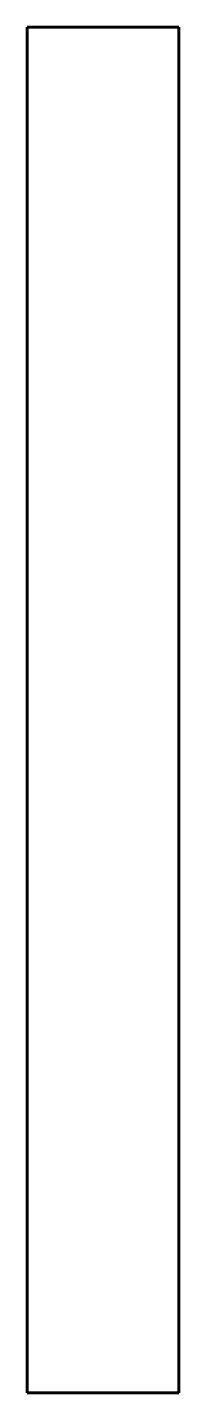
# Model space of a CAD drawing. Header units: millimetres. Extents: x -8 to -5, y -13.3 to 13.7.
import ezdxf

# ---------------------------------------------------------------- set-up
doc = ezdxf.new("R2010")
doc.units = ezdxf.units.MM
doc.linetypes.add('K5LT_BASIC', pattern=[0])

msp = doc.modelspace()

# ---------------------------------------------------------------- linework, layer by layer
at = {"color": 150, "linetype": 'K5LT_BASIC', "lineweight": 60, "true_color": 0x0080ff}
for p, q in [((-8, 13.679), (-8, -8.795)), ((-8, 13.679), (-5, 13.679)), ((-5, -13.321), (-5, 13.679)), ((-8, -8.795), (-8, -13.321)), ((-8, -13.321), (-5, -13.321))]:
    msp.add_line(p, q, dxfattribs=at)

doc.saveas('drawing.dxf')
